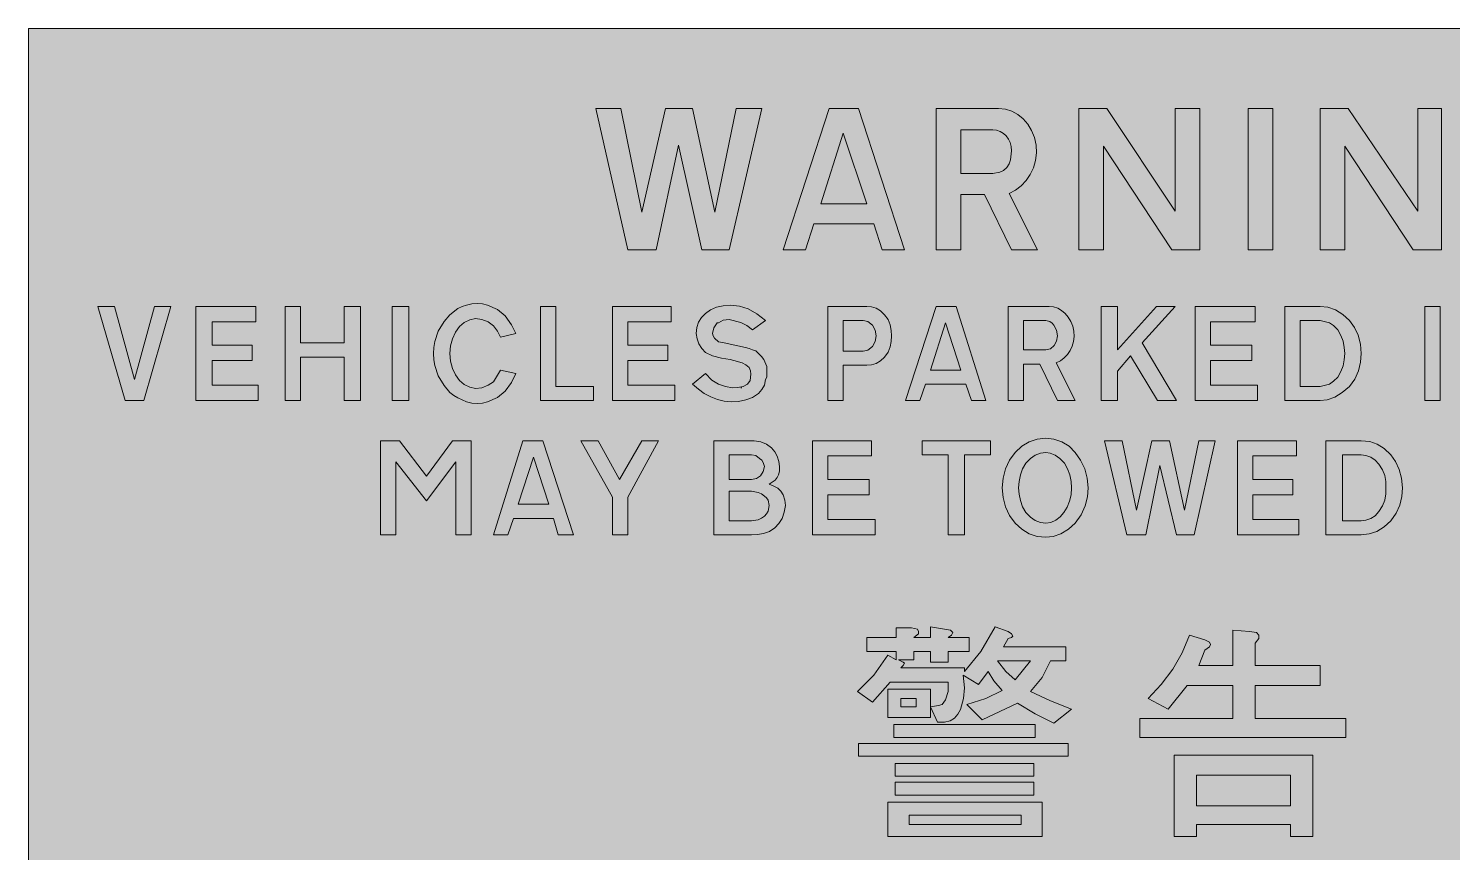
# Model space of a CAD drawing. Header units: metres. Extents: x 121 to 449, y 13 to 259.
# Drawn here: x 120.6 to 338.3, y 133.3 to 259.2 of the extents above; entities that cross this region are included whole.
import ezdxf

# ---------------------------------------------------------------- set-up
doc = ezdxf.new("R2010")
doc.units = ezdxf.units.M
for name, color, linetype, true_color in [('FILL_BLUE_0000FF', 7, 'Continuous', 0x0000ff), ('FILL_WHITE_FFFFFF', 7, 'Continuous', 0xffffff), ('STROKE_WHITE_FFFFFF', 7, 'Continuous', 0xffffff)]:
    doc.layers.add(name, color=color, linetype=linetype, true_color=true_color)

msp = doc.modelspace()

# ---------------------------------------------------------------- hatches: boundary and pattern name
at = {"layer": 'FILL_BLUE_0000FF', "true_color": 0x0000ff}
h = msp.add_hatch(color=7, dxfattribs=at)
h.dxf.hatch_style = 1
h.paths.add_polyline_path([(449.28, 259.2), (449.28, 12.78), (120.6, 12.78), (120.6, 259.2), (449.28, 259.2)])
at = {"layer": 'FILL_WHITE_FFFFFF', "true_color": 0xffffff}
h = msp.add_hatch(color=7, dxfattribs=at)
h.dxf.hatch_style = 1
h.paths.add_polyline_path([(207.36, 246.96), (211.14, 246.96), (214.38, 231.12), (217.98, 246.96), (222.12, 246.96), (225.54, 231.12), (228.78, 246.96), (232.74, 246.96), (227.7, 225.36), (223.56, 225.36), (219.96, 241.38), (216.54, 225.36), (212.22, 225.36), (207.36, 246.96)])
h = msp.add_hatch(color=7, dxfattribs=at)
h.dxf.hatch_style = 1
h.paths.add_polyline_path([(254.52, 225.36), (251.1, 225.36), (249.84, 229.32), (240.66, 229.32), (239.4, 225.36), (235.98, 225.36), (243, 246.96), (247.5, 246.96), (254.52, 225.36)])
h.paths.add_polyline_path([(241.74, 232.38), (248.76, 232.38), (245.16, 243.18), (241.74, 232.38)], flags=16)
h = msp.add_hatch(color=7, dxfattribs=at)
h.dxf.hatch_style = 1
h.paths.add_polyline_path([(268.92, 246.96), (269.97, 246.85), (270.96, 246.54), (271.87, 246.05), (272.68, 245.39), (273.38, 244.57), (273.96, 243.62), (274.4, 242.55), (274.68, 241.38), (274.72, 240.18), (274.56, 239.01), (274.24, 237.91), (273.76, 236.88), (273.13, 235.96), (272.38, 235.15), (271.51, 234.49), (270.54, 234), (274.86, 225.36), (270.9, 225.36), (266.76, 233.82), (263.16, 233.82), (263.16, 225.36), (259.38, 225.36), (259.38, 246.96), (268.92, 246.96)])
h.paths.add_polyline_path([(269.1, 237.24), (269.64, 237.52), (270.18, 237.96), (270.52, 238.53), (270.74, 239.15), (270.9, 240.48), (270.84, 241.14), (270.68, 241.75), (270.42, 242.3), (270.07, 242.78), (269.64, 243.17), (269.15, 243.47), (268.61, 243.65), (268.02, 243.72), (263.16, 243.72), (263.16, 237.06), (268.02, 237.06), (269.1, 237.24)], flags=16)
h = msp.add_hatch(color=7, dxfattribs=at)
h.dxf.hatch_style = 1
h.paths.add_polyline_path([(284.94, 241.2), (284.94, 225.36), (281.16, 225.36), (281.16, 246.96), (285.48, 246.96), (295.92, 231.3), (295.92, 246.96), (299.7, 246.96), (299.7, 225.36), (295.38, 225.36), (284.94, 241.2)])
h = msp.add_hatch(color=7, dxfattribs=at)
h.dxf.hatch_style = 1
h.paths.add_polyline_path([(310.86, 246.96), (310.86, 225.36), (307.08, 225.36), (307.08, 246.96), (310.86, 246.96)])
h = msp.add_hatch(color=7, dxfattribs=at)
h.dxf.hatch_style = 1
h.paths.add_polyline_path([(321.84, 241.2), (321.84, 225.36), (318.06, 225.36), (318.06, 246.96), (322.38, 246.96), (333, 231.3), (333, 246.96), (336.6, 246.96), (336.6, 225.36), (332.28, 225.36), (321.84, 241.2)])
h = msp.add_hatch(color=7, dxfattribs=at)
h.dxf.hatch_style = 1
h.paths.add_polyline_path([(131.22, 216.72), (133.74, 216.72), (136.8, 205.56), (139.86, 216.72), (142.38, 216.72), (138.24, 202.32), (135.36, 202.32), (131.22, 216.72)])
h = msp.add_hatch(color=7, dxfattribs=at)
h.dxf.hatch_style = 1
h.paths.add_polyline_path([(146.16, 216.72), (155.34, 216.72), (155.34, 214.38), (148.68, 214.38), (148.68, 210.78), (154.8, 210.78), (154.8, 208.44), (148.68, 208.44), (148.68, 204.66), (155.7, 204.66), (155.7, 202.32), (146.16, 202.32), (146.16, 216.72)])
h = msp.add_hatch(color=7, dxfattribs=at)
h.dxf.hatch_style = 1
h.paths.add_polyline_path([(168.84, 208.98), (162.18, 208.98), (162.18, 202.32), (159.84, 202.32), (159.84, 216.72), (162.18, 216.72), (162.18, 211.14), (168.84, 211.14), (168.84, 216.72), (171.36, 216.72), (171.36, 202.32), (168.84, 202.32), (168.84, 208.98)])
h = msp.add_hatch(color=7, dxfattribs=at)
h.dxf.hatch_style = 1
h.paths.add_polyline_path([(178.74, 216.72), (178.74, 202.32), (176.22, 202.32), (176.22, 216.72), (178.74, 216.72)])
h = msp.add_hatch(color=7, dxfattribs=at)
h.dxf.hatch_style = 1
h.paths.add_polyline_path([(192.3, 212.94), (191.68, 213.73), (190.88, 214.34), (189.9, 214.74), (188.96, 214.85), (188.05, 214.67), (187.22, 214.26), (186.48, 213.66), (185.88, 212.79), (185.42, 211.79), (185.14, 210.7), (185.04, 209.52), (185.14, 208.34), (185.42, 207.25), (185.88, 206.25), (186.48, 205.38), (187.22, 204.78), (188.05, 204.37), (188.96, 204.19), (189.9, 204.3), (190.87, 204.68), (191.7, 205.2), (192.78, 207), (195.12, 206.46), (194.44, 205.11), (193.5, 203.76), (192.28, 202.82), (190.8, 202.14), (189.99, 201.94), (189.18, 201.87), (188.37, 201.94), (187.56, 202.14), (186.23, 202.73), (185.61, 203.1), (185.04, 203.58), (184.14, 204.64), (183.24, 206.1), (182.74, 207.68), (182.58, 208.58), (182.52, 209.52), (182.58, 210.46), (182.74, 211.37), (183.24, 212.94), (184.14, 214.4), (185.04, 215.46), (186.23, 216.38), (186.89, 216.7), (187.56, 216.9), (188.37, 217.1), (189.18, 217.17), (189.99, 217.1), (190.8, 216.9), (192.28, 216.23), (193.5, 215.28), (194.44, 213.93), (195.12, 212.58), (192.78, 212.04), (192.3, 212.94)])
h = msp.add_hatch(color=7, dxfattribs=at)
h.dxf.hatch_style = 1
h.paths.add_polyline_path([(198.9, 216.72), (201.24, 216.72), (201.24, 204.48), (207, 204.48), (207, 202.32), (198.9, 202.32), (198.9, 216.72)])
h = msp.add_hatch(color=7, dxfattribs=at)
h.dxf.hatch_style = 1
h.paths.add_polyline_path([(209.88, 216.72), (218.88, 216.72), (218.88, 214.38), (212.22, 214.38), (212.22, 210.78), (218.34, 210.78), (218.34, 208.44), (212.22, 208.44), (212.22, 204.66), (219.42, 204.66), (219.42, 202.32), (209.88, 202.32), (209.88, 216.72)])
h = msp.add_hatch(color=7, dxfattribs=at)
h.dxf.hatch_style = 1
h.paths.add_polyline_path([(230.43, 213.8), (229.5, 214.27), (227.7, 214.74), (226.82, 214.6), (226.08, 214.2), (225.9, 214.2), (225.4, 213.46), (225.18, 212.58), (225.27, 212.21), (225.49, 211.88), (226.08, 211.32), (226.98, 211.14), (230.22, 210.42), (230.76, 210.31), (231.3, 210.06), (231.82, 209.92), (232.2, 209.52), (232.68, 209.08), (233.03, 208.6), (233.46, 207.54), (233.46, 206.46), (233.46, 206.28), (233.46, 205.92), (233.28, 205.56), (233.1, 204.66), (232.72, 204.03), (232.2, 203.4), (231.3, 202.82), (230.26, 202.43), (229.16, 202.21), (228.06, 202.14), (226.98, 202.24), (225.92, 202.5), (224.9, 202.9), (223.92, 203.4), (223.02, 204.05), (222.12, 204.84), (224.1, 206.46), (225.08, 205.46), (226.1, 204.84), (227.16, 204.49), (228.24, 204.3), (229.07, 204.34), (229.86, 204.5), (230.52, 204.83), (230.94, 205.38), (231.05, 206.37), (230.97, 206.9), (230.76, 207.36), (230.29, 207.81), (229.72, 208.1), (228.42, 208.44), (227.88, 208.62), (226.53, 208.82), (225.18, 209.16), (224.1, 209.7), (223.52, 210.3), (223.11, 211), (222.83, 211.78), (222.66, 212.58), (222.76, 213.49), (223.04, 214.31), (223.5, 215.04), (224.1, 215.64), (224.87, 216.22), (225.79, 216.61), (226.81, 216.83), (227.88, 216.9), (229.31, 216.76), (230.65, 216.34), (231.96, 215.61), (233.28, 214.56), (231.3, 213.12), (230.43, 213.8)])
h = msp.add_hatch(color=7, dxfattribs=at)
h.dxf.hatch_style = 1
h.paths.add_polyline_path([(250.18, 216.43), (250.86, 216.04), (251.46, 215.46), (252.01, 214.73), (252.34, 213.91), (252.5, 213.06), (252.54, 212.22), (252.5, 211.38), (252.34, 210.53), (252.01, 209.71), (251.46, 208.98), (250.86, 208.4), (250.18, 208.01), (249.46, 207.79), (248.76, 207.72), (245.16, 207.72), (245.16, 202.32), (242.82, 202.32), (242.82, 216.72), (248.76, 216.72), (249.46, 216.65), (250.18, 216.43)])
h.paths.add_polyline_path([(248.22, 209.88), (248.94, 210.04), (249.66, 210.6), (250.06, 211.34), (250.2, 212.22), (250.06, 213.1), (249.66, 213.84), (248.94, 214.4), (248.22, 214.56), (245.16, 214.56), (245.16, 209.88), (248.22, 209.88)], flags=16)
h = msp.add_hatch(color=7, dxfattribs=at)
h.dxf.hatch_style = 1
h.paths.add_polyline_path([(266.94, 202.32), (264.78, 202.32), (263.88, 204.84), (257.76, 204.84), (256.86, 202.32), (254.7, 202.32), (259.38, 216.72), (262.44, 216.72), (266.94, 202.32)])
h.paths.add_polyline_path([(258.48, 207), (263.16, 207), (260.82, 214.2), (258.48, 207)], flags=16)
h = msp.add_hatch(color=7, dxfattribs=at)
h.dxf.hatch_style = 1
h.paths.add_polyline_path([(275.22, 207.9), (272.7, 207.9), (272.7, 202.32), (270.36, 202.32), (270.36, 216.72), (276.66, 216.72), (277.32, 216.65), (277.96, 216.43), (278.55, 216.09), (279.09, 215.64), (279.56, 215.09), (279.95, 214.44), (280.25, 213.72), (280.44, 212.94), (280.45, 212.14), (280.35, 211.37), (280.14, 210.64), (279.83, 209.97), (279.43, 209.36), (278.95, 208.84), (278.38, 208.41), (277.74, 208.08), (280.62, 202.32), (277.92, 202.32), (275.22, 207.9)])
h.paths.add_polyline_path([(276.86, 210.25), (277.42, 210.74), (277.79, 211.43), (277.92, 212.22), (277.78, 213.1), (277.38, 213.84), (277.08, 214.18), (276.75, 214.4), (276.12, 214.56), (272.7, 214.56), (272.7, 210.06), (276.12, 210.06), (276.86, 210.25)], flags=16)
h = msp.add_hatch(color=7, dxfattribs=at)
h.dxf.hatch_style = 1
h.paths.add_polyline_path([(289.08, 209.16), (287.1, 206.82), (287.1, 202.32), (284.58, 202.32), (284.58, 216.72), (287.1, 216.72), (287.1, 210.06), (293.04, 216.72), (295.92, 216.72), (290.88, 211.14), (296.1, 202.32), (293.22, 202.32), (289.08, 209.16)])
h = msp.add_hatch(color=7, dxfattribs=at)
h.dxf.hatch_style = 1
h.paths.add_polyline_path([(298.98, 216.72), (308.16, 216.72), (308.16, 214.38), (301.32, 214.38), (301.32, 210.78), (307.62, 210.78), (307.62, 208.44), (301.32, 208.44), (301.32, 204.66), (308.52, 204.66), (308.52, 202.32), (298.98, 202.32), (298.98, 216.72)])
h = msp.add_hatch(color=7, dxfattribs=at)
h.dxf.hatch_style = 1
h.paths.add_polyline_path([(320.44, 216.18), (321.55, 215.51), (322.56, 214.56), (323.3, 213.52), (323.86, 212.31), (324.23, 210.97), (324.36, 209.52), (324.26, 208.18), (323.93, 206.87), (323.37, 205.62), (322.56, 204.48), (321.45, 203.54), (320.31, 202.86), (319.17, 202.46), (318.06, 202.32), (312.66, 202.32), (312.66, 216.72), (318.06, 216.72), (319.27, 216.59), (320.44, 216.18)])
h.paths.add_polyline_path([(315, 204.48), (318.06, 204.48), (319.5, 204.84), (320.13, 205.31), (320.76, 205.92), (321.23, 206.76), (321.57, 207.65), (321.77, 208.58), (321.84, 209.52), (321.77, 210.46), (321.57, 211.39), (321.23, 212.28), (320.76, 213.12), (320.13, 213.8), (319.5, 214.2), (318.06, 214.56), (315, 214.56), (315, 204.48)], flags=16)
h = msp.add_hatch(color=7, dxfattribs=at)
h.dxf.hatch_style = 1
h.paths.add_polyline_path([(336.42, 216.72), (336.42, 202.32), (334.08, 202.32), (334.08, 216.72), (336.42, 216.72)])
h = msp.add_hatch(color=7, dxfattribs=at)
h.dxf.hatch_style = 1
h.paths.add_polyline_path([(174.42, 196.2), (177.3, 196.2), (181.44, 190.8), (185.4, 196.2), (188.28, 196.2), (188.28, 181.8), (185.94, 181.8), (185.94, 192.96), (181.44, 187.02), (176.76, 192.96), (176.76, 181.8), (174.42, 181.8), (174.42, 196.2)])
h = msp.add_hatch(color=7, dxfattribs=at)
h.dxf.hatch_style = 1
h.paths.add_polyline_path([(203.94, 181.8), (201.6, 181.8), (200.88, 184.32), (194.76, 184.32), (193.86, 181.8), (191.7, 181.8), (196.2, 196.2), (199.26, 196.2), (203.94, 181.8)])
h.paths.add_polyline_path([(195.48, 186.48), (200.16, 186.48), (197.82, 193.68), (195.48, 186.48)], flags=16)
h = msp.add_hatch(color=7, dxfattribs=at)
h.dxf.hatch_style = 1
h.paths.add_polyline_path([(207.72, 196.2), (210.96, 190.26), (214.38, 196.2), (216.9, 196.2), (212.22, 187.56), (212.22, 181.8), (209.88, 181.8), (209.88, 187.56), (205.02, 196.2), (207.72, 196.2)])
h = msp.add_hatch(color=7, dxfattribs=at)
h.dxf.hatch_style = 1
h.paths.add_polyline_path([(235.64, 188.5), (235.98, 187.92), (236.23, 187.11), (236.34, 186.3), (236.14, 185.26), (235.8, 184.32), (235.33, 183.52), (234.72, 182.88), (233.88, 182.33), (232.99, 182), (232.06, 181.84), (231.12, 181.8), (225.36, 181.8), (225.36, 196.2), (230.4, 196.2), (231.55, 196.16), (232.56, 196), (233.44, 195.67), (234.18, 195.12), (234.68, 194.52), (235.08, 193.82), (235.34, 193.04), (235.44, 192.24), (235.42, 191.54), (235.26, 190.98), (235.06, 190.58), (234.74, 190.19), (233.82, 189.54), (234.56, 189.26), (235.17, 188.93), (235.64, 188.5)])
h.paths.add_polyline_path([(232.51, 190.85), (232.94, 191.48), (233.1, 192.24), (232.94, 192.87), (232.72, 193.2), (232.38, 193.5), (231.82, 193.91), (231.12, 194.04), (227.7, 194.04), (227.7, 190.26), (231.12, 190.26), (231.88, 190.42), (232.51, 190.85)], flags=16)
h.paths.add_polyline_path([(232.66, 184.34), (233.1, 184.68), (233.44, 185.01), (233.66, 185.42), (233.82, 186.3), (233.66, 187.09), (233.44, 187.44), (233.1, 187.74), (232.66, 188.08), (232.18, 188.3), (231.12, 188.46), (227.7, 188.46), (227.7, 183.96), (231.12, 183.96), (232.18, 184.12), (232.66, 184.34)], flags=16)
h = msp.add_hatch(color=7, dxfattribs=at)
h.dxf.hatch_style = 1
h.paths.add_polyline_path([(240.48, 196.2), (249.48, 196.2), (249.48, 193.86), (242.82, 193.86), (242.82, 190.26), (249.12, 190.26), (249.12, 187.92), (242.82, 187.92), (242.82, 184.14), (250.02, 184.14), (250.02, 181.8), (240.48, 181.8), (240.48, 196.2)])
h = msp.add_hatch(color=7, dxfattribs=at)
h.dxf.hatch_style = 1
h.paths.add_polyline_path([(267.66, 194.04), (263.7, 194.04), (263.7, 181.8), (261.18, 181.8), (261.18, 194.04), (257.22, 194.04), (257.22, 196.2), (267.66, 196.2), (267.66, 194.04)])
h = msp.add_hatch(color=7, dxfattribs=at)
h.dxf.hatch_style = 1
h.paths.add_polyline_path([(278.57, 196.02), (279.69, 195.35), (280.62, 194.4), (281.46, 193.23), (282.08, 191.9), (282.47, 190.48), (282.6, 189), (282.49, 187.62), (282.15, 186.23), (281.54, 184.87), (280.62, 183.6), (279.59, 182.66), (278.44, 181.98), (277.25, 181.58), (276.12, 181.44), (274.81, 181.58), (273.58, 181.98), (272.45, 182.66), (271.44, 183.6), (270.6, 184.77), (269.98, 186.1), (269.59, 187.52), (269.46, 189), (269.59, 190.48), (269.98, 191.9), (270.6, 193.23), (271.44, 194.4), (272.45, 195.35), (273.58, 196.02), (274.81, 196.43), (276.12, 196.56), (277.35, 196.43), (278.57, 196.02)])
h.paths.add_polyline_path([(274.52, 194), (273.77, 193.49), (273.06, 192.78), (272.59, 191.91), (272.25, 190.96), (272.05, 189.97), (271.98, 189), (272.05, 188.03), (272.25, 187.04), (272.59, 186.09), (273.06, 185.22), (273.77, 184.51), (274.52, 184.01), (275.31, 183.7), (276.12, 183.6), (276.91, 183.71), (277.65, 184.04), (278.32, 184.55), (278.91, 185.22), (279.4, 186.03), (279.76, 186.94), (280, 187.94), (280.08, 189), (280.01, 189.97), (279.81, 190.96), (279.47, 191.91), (279, 192.78), (278.3, 193.49), (277.56, 194), (276.82, 194.3), (276.12, 194.4), (275.31, 194.3), (274.52, 194)], flags=16)
h = msp.add_hatch(color=7, dxfattribs=at)
h.dxf.hatch_style = 1
h.paths.add_polyline_path([(285.12, 196.2), (287.82, 196.2), (289.98, 185.58), (292.32, 196.2), (295.02, 196.2), (297.36, 185.58), (299.52, 196.2), (302.04, 196.2), (298.8, 181.8), (296.1, 181.8), (293.58, 192.42), (291.42, 181.8), (288.54, 181.8), (285.12, 196.2)])
h = msp.add_hatch(color=7, dxfattribs=at)
h.dxf.hatch_style = 1
h.paths.add_polyline_path([(305.46, 196.2), (314.46, 196.2), (314.46, 193.86), (307.8, 193.86), (307.8, 190.26), (313.92, 190.26), (313.92, 187.92), (307.8, 187.92), (307.8, 184.14), (314.82, 184.14), (314.82, 181.8), (305.46, 181.8), (305.46, 196.2)])
h = msp.add_hatch(color=7, dxfattribs=at)
h.dxf.hatch_style = 1
h.paths.add_polyline_path([(326.81, 195.66), (327.88, 194.99), (328.86, 194.04), (329.6, 193), (330.17, 191.79), (330.53, 190.45), (330.66, 189), (330.56, 187.66), (330.23, 186.35), (329.67, 185.1), (328.86, 183.96), (327.85, 183.02), (326.75, 182.34), (325.57, 181.94), (324.36, 181.8), (318.96, 181.8), (318.96, 196.2), (324.36, 196.2), (325.65, 196.07), (326.81, 195.66)])
h.paths.add_polyline_path([(321.48, 183.96), (324.36, 183.96), (325.08, 184.07), (325.8, 184.32), (326.5, 184.73), (327.06, 185.4), (327.61, 186.24), (327.94, 187.13), (328.1, 188.06), (328.14, 189), (328.1, 189.94), (327.94, 190.87), (327.61, 191.76), (327.06, 192.6), (326.5, 193.21), (325.8, 193.68), (325.08, 193.93), (324.36, 194.04), (321.48, 194.04), (321.48, 183.96)], flags=16)
h = msp.add_hatch(color=7, dxfattribs=at)
h.dxf.hatch_style = 1
h.paths.add_polyline_path([(253.26, 167.58), (255.6, 167.58), (256.5, 167.4), (256.68, 167.04), (256.68, 166.68), (255.96, 166.14), (258.48, 166.14), (258.48, 167.76), (260.64, 167.4), (261.54, 167.22), (261.9, 166.86), (261.72, 166.5), (261.18, 166.14), (264.42, 166.14), (264.42, 163.98), (261.18, 163.98), (261.18, 162.36), (258.48, 162.36), (258.48, 163.98), (255.96, 163.98), (255.96, 162.72), (253.62, 162.72), (254.34, 162.36), (254.52, 162.18), (254.34, 161.82), (253.98, 161.46), (263.7, 161.46), (263.7, 160.92), (266.22, 163.98), (268.38, 167.76), (270.36, 167.04), (270.9, 166.68), (271.08, 166.32), (270.9, 166.14), (270.36, 165.96), (269.64, 164.7), (279.18, 164.7), (279.18, 162.54), (276.84, 162.54), (275.58, 160.02), (273.78, 157.86), (276.84, 156.42), (280.08, 155.16), (277.38, 153), (274.5, 154.44), (271.8, 156.06), (266.4, 153.54), (264.06, 155.88), (266.94, 156.78), (269.46, 158.04), (268.2, 159.48), (267.3, 160.92), (265.86, 158.94), (263.52, 160.38), (263.7, 158.4), (263.53, 156.78), (263.07, 155.12), (262.68, 154.39), (262.16, 153.79), (261.49, 153.37), (260.64, 153.18), (259.56, 153.18), (258.48, 155.52), (259.74, 155.7), (260.28, 155.88), (260.82, 156.6), (261.18, 157.86), (261.18, 159.3), (252.36, 159.3), (249.66, 156.24), (247.32, 157.86), (249.84, 160.38), (252, 163.44), (253.26, 162.72), (253.26, 163.98), (248.76, 163.98), (248.76, 166.14), (253.26, 166.14), (253.26, 167.58)])
h.paths.add_polyline_path([(271.44, 159.66), (273.78, 162.54), (268.74, 162.54), (270, 160.92), (271.44, 159.66)], flags=16)
h = msp.add_hatch(color=7, dxfattribs=at)
h.dxf.hatch_style = 1
h.paths.add_polyline_path([(293.76, 158.94), (295.56, 161.28), (297, 163.8), (298.08, 166.5), (300.42, 165.78), (301.14, 165.42), (301.32, 165.06), (301.14, 164.7), (300.42, 164.16), (299.52, 161.82), (304.74, 161.82), (304.74, 167.22), (307.26, 167.04), (308.34, 166.86), (308.7, 166.5), (308.7, 165.96), (308.16, 165.24), (308.16, 161.82), (318.06, 161.82), (318.06, 158.76), (308.16, 158.76), (308.16, 153.72), (322.02, 153.72), (322.02, 150.84), (290.52, 150.84), (290.52, 153.72), (304.74, 153.72), (304.74, 158.76), (297.72, 158.76), (294.84, 155.16), (291.78, 156.78), (293.76, 158.94)])
h = msp.add_hatch(color=7, dxfattribs=at)
h.dxf.hatch_style = 1
h.paths.add_polyline_path([(258.48, 153.9), (252, 153.9), (252, 158.22), (258.48, 158.22), (258.48, 153.9)])
h.paths.add_polyline_path([(256.32, 156.78), (253.98, 156.78), (253.98, 155.52), (256.32, 155.52), (256.32, 156.78)], flags=16)
h = msp.add_hatch(color=7, dxfattribs=at)
h.dxf.hatch_style = 1
h.paths.add_polyline_path([(274.5, 152.82), (274.5, 150.84), (252.9, 150.84), (252.9, 152.82), (274.5, 152.82)])
h = msp.add_hatch(color=7, dxfattribs=at)
h.dxf.hatch_style = 1
h.paths.add_polyline_path([(279.54, 149.94), (279.54, 147.96), (247.5, 147.96), (247.5, 149.94), (279.54, 149.94)])
h = msp.add_hatch(color=7, dxfattribs=at)
h.dxf.hatch_style = 1
h.paths.add_polyline_path([(316.98, 148.14), (316.98, 135.72), (313.56, 135.72), (313.56, 137.52), (299.16, 137.52), (299.16, 135.72), (295.74, 135.72), (295.74, 148.14), (316.98, 148.14)])
h.paths.add_polyline_path([(313.56, 145.08), (299.16, 145.08), (299.16, 140.4), (313.56, 140.4), (313.56, 145.08)], flags=16)
h = msp.add_hatch(color=7, dxfattribs=at)
h.dxf.hatch_style = 1
h.paths.add_polyline_path([(274.32, 146.88), (274.32, 144.9), (253.08, 144.9), (253.08, 146.88), (274.32, 146.88)])
h = msp.add_hatch(color=7, dxfattribs=at)
h.dxf.hatch_style = 1
h.paths.add_polyline_path([(274.32, 144), (274.32, 142.02), (253.08, 142.02), (253.08, 144), (274.32, 144)])
h = msp.add_hatch(color=7, dxfattribs=at)
h.dxf.hatch_style = 1
h.paths.add_polyline_path([(275.58, 135.72), (252, 135.72), (252, 140.94), (275.58, 140.94), (275.58, 135.72)])
h.paths.add_polyline_path([(272.34, 138.96), (255.24, 138.96), (255.24, 137.52), (272.34, 137.52), (272.34, 138.96)], flags=16)

# ---------------------------------------------------------------- linework, layer by layer
at = {"layer": 'FILL_BLUE_0000FF', "lineweight": 0, "true_color": 0x0000ff}
msp.add_lwpolyline([(449.28, 259.2), (449.28, 12.78), (120.6, 12.78), (120.6, 259.2)], close=True, dxfattribs=at)
at = {"layer": 'FILL_WHITE_FFFFFF', "lineweight": 0, "true_color": 0xffffff}
for points in [[(207.36, 246.96), (211.14, 246.96), (214.38, 231.12), (217.98, 246.96), (222.12, 246.96), (225.54, 231.12), (228.78, 246.96), (232.74, 246.96), (227.7, 225.36), (223.56, 225.36), (219.96, 241.38), (216.54, 225.36), (212.22, 225.36)], [(254.52, 225.36), (251.1, 225.36), (249.84, 229.32), (240.66, 229.32), (239.4, 225.36), (235.98, 225.36), (243, 246.96), (247.5, 246.96)], [(268.92, 246.96), (269.97, 246.85), (270.96, 246.54), (271.87, 246.05), (272.68, 245.39), (273.38, 244.57), (273.96, 243.62), (274.4, 242.55), (274.68, 241.38), (274.72, 240.18), (274.56, 239.01), (274.24, 237.91), (273.76, 236.88), (273.13, 235.96), (272.38, 235.15), (271.51, 234.49), (270.54, 234), (274.86, 225.36), (270.9, 225.36), (266.76, 233.82), (263.16, 233.82), (263.16, 225.36), (259.38, 225.36), (259.38, 246.96)], [(284.94, 241.2), (284.94, 225.36), (281.16, 225.36), (281.16, 246.96), (285.48, 246.96), (295.92, 231.3), (295.92, 246.96), (299.7, 246.96), (299.7, 225.36), (295.38, 225.36)], [(310.86, 246.96), (310.86, 225.36), (307.08, 225.36), (307.08, 246.96)], [(321.84, 241.2), (321.84, 225.36), (318.06, 225.36), (318.06, 246.96), (322.38, 246.96), (333, 231.3), (333, 246.96), (336.6, 246.96), (336.6, 225.36), (332.28, 225.36)], [(241.74, 232.38), (248.76, 232.38), (245.16, 243.18)], [(269.1, 237.24), (269.64, 237.52), (270.18, 237.96), (270.52, 238.53), (270.74, 239.15), (270.9, 240.48), (270.84, 241.14), (270.68, 241.75), (270.42, 242.3), (270.07, 242.78), (269.64, 243.17), (269.15, 243.47), (268.61, 243.65), (268.02, 243.72), (263.16, 243.72), (263.16, 237.06), (268.02, 237.06)], [(131.22, 216.72), (133.74, 216.72), (136.8, 205.56), (139.86, 216.72), (142.38, 216.72), (138.24, 202.32), (135.36, 202.32)], [(146.16, 216.72), (155.34, 216.72), (155.34, 214.38), (148.68, 214.38), (148.68, 210.78), (154.8, 210.78), (154.8, 208.44), (148.68, 208.44), (148.68, 204.66), (155.7, 204.66), (155.7, 202.32), (146.16, 202.32)], [(168.84, 208.98), (162.18, 208.98), (162.18, 202.32), (159.84, 202.32), (159.84, 216.72), (162.18, 216.72), (162.18, 211.14), (168.84, 211.14), (168.84, 216.72), (171.36, 216.72), (171.36, 202.32), (168.84, 202.32)], [(178.74, 216.72), (178.74, 202.32), (176.22, 202.32), (176.22, 216.72)], [(192.3, 212.94), (191.68, 213.73), (190.88, 214.34), (189.9, 214.74), (188.96, 214.85), (188.05, 214.67), (187.22, 214.26), (186.48, 213.66), (185.88, 212.79), (185.42, 211.79), (185.14, 210.7), (185.04, 209.52), (185.14, 208.34), (185.42, 207.25), (185.88, 206.25), (186.48, 205.38), (187.22, 204.78), (188.05, 204.37), (188.96, 204.19), (189.9, 204.3), (190.87, 204.68), (191.7, 205.2), (192.78, 207), (195.12, 206.46), (194.44, 205.11), (193.5, 203.76), (192.28, 202.82), (190.8, 202.14), (189.99, 201.94), (189.18, 201.87), (188.37, 201.94), (187.56, 202.14), (186.23, 202.73), (185.61, 203.1), (185.04, 203.58), (184.14, 204.64), (183.24, 206.1), (182.74, 207.68), (182.58, 208.58), (182.52, 209.52), (182.58, 210.46), (182.74, 211.37), (183.24, 212.94), (184.14, 214.4), (185.04, 215.46), (186.23, 216.38), (186.89, 216.7), (187.56, 216.9), (188.37, 217.1), (189.18, 217.17), (189.99, 217.1), (190.8, 216.9), (192.28, 216.23), (193.5, 215.28), (194.44, 213.93), (195.12, 212.58), (192.78, 212.04)], [(198.9, 216.72), (201.24, 216.72), (201.24, 204.48), (207, 204.48), (207, 202.32), (198.9, 202.32)], [(209.88, 216.72), (218.88, 216.72), (218.88, 214.38), (212.22, 214.38), (212.22, 210.78), (218.34, 210.78), (218.34, 208.44), (212.22, 208.44), (212.22, 204.66), (219.42, 204.66), (219.42, 202.32), (209.88, 202.32)], [(230.43, 213.8), (229.5, 214.27), (227.7, 214.74), (226.82, 214.6), (226.08, 214.2), (225.9, 214.2), (225.4, 213.46), (225.18, 212.58), (225.27, 212.21), (225.49, 211.88), (226.08, 211.32), (226.98, 211.14), (230.22, 210.42), (230.76, 210.31), (231.3, 210.06), (231.82, 209.92), (232.2, 209.52), (232.68, 209.08), (233.03, 208.6), (233.46, 207.54), (233.46, 206.46), (233.46, 206.28), (233.46, 205.92), (233.28, 205.56), (233.1, 204.66), (232.72, 204.03), (232.2, 203.4), (231.3, 202.82), (230.26, 202.43), (229.16, 202.21), (228.06, 202.14), (226.98, 202.24), (225.92, 202.5), (224.9, 202.9), (223.92, 203.4), (223.02, 204.05), (222.12, 204.84), (224.1, 206.46), (225.08, 205.46), (226.1, 204.84), (227.16, 204.49), (228.24, 204.3), (229.07, 204.34), (229.86, 204.5), (230.52, 204.83), (230.94, 205.38), (231.05, 206.37), (230.97, 206.9), (230.76, 207.36), (230.29, 207.81), (229.72, 208.1), (228.42, 208.44), (227.88, 208.62), (226.53, 208.82), (225.18, 209.16), (224.1, 209.7), (223.52, 210.3), (223.11, 211), (222.83, 211.78), (222.66, 212.58), (222.76, 213.49), (223.04, 214.31), (223.5, 215.04), (224.1, 215.64), (224.87, 216.22), (225.79, 216.61), (226.81, 216.83), (227.88, 216.9), (229.31, 216.76), (230.65, 216.34), (231.96, 215.61), (233.28, 214.56), (231.3, 213.12)], [(250.18, 216.43), (250.86, 216.04), (251.46, 215.46), (252.01, 214.73), (252.34, 213.91), (252.5, 213.06), (252.54, 212.22), (252.5, 211.38), (252.34, 210.53), (252.01, 209.71), (251.46, 208.98), (250.86, 208.4), (250.18, 208.01), (249.46, 207.79), (248.76, 207.72), (245.16, 207.72), (245.16, 202.32), (242.82, 202.32), (242.82, 216.72), (248.76, 216.72), (249.46, 216.65)], [(266.94, 202.32), (264.78, 202.32), (263.88, 204.84), (257.76, 204.84), (256.86, 202.32), (254.7, 202.32), (259.38, 216.72), (262.44, 216.72)], [(275.22, 207.9), (272.7, 207.9), (272.7, 202.32), (270.36, 202.32), (270.36, 216.72), (276.66, 216.72), (277.32, 216.65), (277.96, 216.43), (278.55, 216.09), (279.09, 215.64), (279.56, 215.09), (279.95, 214.44), (280.25, 213.72), (280.44, 212.94), (280.45, 212.14), (280.35, 211.37), (280.14, 210.64), (279.83, 209.97), (279.43, 209.36), (278.95, 208.84), (278.38, 208.41), (277.74, 208.08), (280.62, 202.32), (277.92, 202.32)], [(289.08, 209.16), (287.1, 206.82), (287.1, 202.32), (284.58, 202.32), (284.58, 216.72), (287.1, 216.72), (287.1, 210.06), (293.04, 216.72), (295.92, 216.72), (290.88, 211.14), (296.1, 202.32), (293.22, 202.32)], [(298.98, 216.72), (308.16, 216.72), (308.16, 214.38), (301.32, 214.38), (301.32, 210.78), (307.62, 210.78), (307.62, 208.44), (301.32, 208.44), (301.32, 204.66), (308.52, 204.66), (308.52, 202.32), (298.98, 202.32)], [(320.44, 216.18), (321.55, 215.51), (322.56, 214.56), (323.3, 213.52), (323.86, 212.31), (324.23, 210.97), (324.36, 209.52), (324.26, 208.18), (323.93, 206.87), (323.37, 205.62), (322.56, 204.48), (321.45, 203.54), (320.31, 202.86), (319.17, 202.46), (318.06, 202.32), (312.66, 202.32), (312.66, 216.72), (318.06, 216.72), (319.27, 216.59)], [(336.42, 216.72), (336.42, 202.32), (334.08, 202.32), (334.08, 216.72)], [(248.22, 209.88), (248.94, 210.04), (249.66, 210.6), (250.06, 211.34), (250.2, 212.22), (250.06, 213.1), (249.66, 213.84), (248.94, 214.4), (248.22, 214.56), (245.16, 214.56), (245.16, 209.88)], [(258.48, 207), (263.16, 207), (260.82, 214.2)], [(276.86, 210.25), (277.42, 210.74), (277.79, 211.43), (277.92, 212.22), (277.78, 213.1), (277.38, 213.84), (277.08, 214.18), (276.75, 214.4), (276.12, 214.56), (272.7, 214.56), (272.7, 210.06), (276.12, 210.06)], [(315, 204.48), (318.06, 204.48), (319.5, 204.84), (320.13, 205.31), (320.76, 205.92), (321.23, 206.76), (321.57, 207.65), (321.77, 208.58), (321.84, 209.52), (321.77, 210.46), (321.57, 211.39), (321.23, 212.28), (320.76, 213.12), (320.13, 213.8), (319.5, 214.2), (318.06, 214.56), (315, 214.56)], [(174.42, 196.2), (177.3, 196.2), (181.44, 190.8), (185.4, 196.2), (188.28, 196.2), (188.28, 181.8), (185.94, 181.8), (185.94, 192.96), (181.44, 187.02), (176.76, 192.96), (176.76, 181.8), (174.42, 181.8)], [(203.94, 181.8), (201.6, 181.8), (200.88, 184.32), (194.76, 184.32), (193.86, 181.8), (191.7, 181.8), (196.2, 196.2), (199.26, 196.2)], [(207.72, 196.2), (210.96, 190.26), (214.38, 196.2), (216.9, 196.2), (212.22, 187.56), (212.22, 181.8), (209.88, 181.8), (209.88, 187.56), (205.02, 196.2)], [(235.64, 188.5), (235.98, 187.92), (236.23, 187.11), (236.34, 186.3), (236.14, 185.26), (235.8, 184.32), (235.33, 183.52), (234.72, 182.88), (233.88, 182.33), (232.99, 182), (232.06, 181.84), (231.12, 181.8), (225.36, 181.8), (225.36, 196.2), (230.4, 196.2), (231.55, 196.16), (232.56, 196), (233.44, 195.67), (234.18, 195.12), (234.68, 194.52), (235.08, 193.82), (235.34, 193.04), (235.44, 192.24), (235.42, 191.54), (235.26, 190.98), (235.06, 190.58), (234.74, 190.19), (233.82, 189.54), (234.56, 189.26), (235.17, 188.93)], [(240.48, 196.2), (249.48, 196.2), (249.48, 193.86), (242.82, 193.86), (242.82, 190.26), (249.12, 190.26), (249.12, 187.92), (242.82, 187.92), (242.82, 184.14), (250.02, 184.14), (250.02, 181.8), (240.48, 181.8)], [(267.66, 194.04), (263.7, 194.04), (263.7, 181.8), (261.18, 181.8), (261.18, 194.04), (257.22, 194.04), (257.22, 196.2), (267.66, 196.2)], [(278.57, 196.02), (279.69, 195.35), (280.62, 194.4), (281.46, 193.23), (282.08, 191.9), (282.47, 190.48), (282.6, 189), (282.49, 187.62), (282.15, 186.23), (281.54, 184.87), (280.62, 183.6), (279.59, 182.66), (278.44, 181.98), (277.25, 181.58), (276.12, 181.44), (274.81, 181.58), (273.58, 181.98), (272.45, 182.66), (271.44, 183.6), (270.6, 184.77), (269.98, 186.1), (269.59, 187.52), (269.46, 189), (269.59, 190.48), (269.98, 191.9), (270.6, 193.23), (271.44, 194.4), (272.45, 195.35), (273.58, 196.02), (274.81, 196.43), (276.12, 196.56), (277.35, 196.43)], [(285.12, 196.2), (287.82, 196.2), (289.98, 185.58), (292.32, 196.2), (295.02, 196.2), (297.36, 185.58), (299.52, 196.2), (302.04, 196.2), (298.8, 181.8), (296.1, 181.8), (293.58, 192.42), (291.42, 181.8), (288.54, 181.8)], [(305.46, 196.2), (314.46, 196.2), (314.46, 193.86), (307.8, 193.86), (307.8, 190.26), (313.92, 190.26), (313.92, 187.92), (307.8, 187.92), (307.8, 184.14), (314.82, 184.14), (314.82, 181.8), (305.46, 181.8)], [(326.81, 195.66), (327.88, 194.99), (328.86, 194.04), (329.6, 193), (330.17, 191.79), (330.53, 190.45), (330.66, 189), (330.56, 187.66), (330.23, 186.35), (329.67, 185.1), (328.86, 183.96), (327.85, 183.02), (326.75, 182.34), (325.57, 181.94), (324.36, 181.8), (318.96, 181.8), (318.96, 196.2), (324.36, 196.2), (325.65, 196.07)], [(232.51, 190.85), (232.94, 191.48), (233.1, 192.24), (232.94, 192.87), (232.72, 193.2), (232.38, 193.5), (231.82, 193.91), (231.12, 194.04), (227.7, 194.04), (227.7, 190.26), (231.12, 190.26), (231.88, 190.42)], [(274.52, 194), (273.77, 193.49), (273.06, 192.78), (272.59, 191.91), (272.25, 190.96), (272.05, 189.97), (271.98, 189), (272.05, 188.03), (272.25, 187.04), (272.59, 186.09), (273.06, 185.22), (273.77, 184.51), (274.52, 184.01), (275.31, 183.7), (276.12, 183.6), (276.91, 183.71), (277.65, 184.04), (278.32, 184.55), (278.91, 185.22), (279.4, 186.03), (279.76, 186.94), (280, 187.94), (280.08, 189), (280.01, 189.97), (279.81, 190.96), (279.47, 191.91), (279, 192.78), (278.3, 193.49), (277.56, 194), (276.82, 194.3), (276.12, 194.4), (275.31, 194.3)], [(321.48, 183.96), (324.36, 183.96), (325.08, 184.07), (325.8, 184.32), (326.5, 184.73), (327.06, 185.4), (327.61, 186.24), (327.94, 187.13), (328.1, 188.06), (328.14, 189), (328.1, 189.94), (327.94, 190.87), (327.61, 191.76), (327.06, 192.6), (326.5, 193.21), (325.8, 193.68), (325.08, 193.93), (324.36, 194.04), (321.48, 194.04)], [(195.48, 186.48), (200.16, 186.48), (197.82, 193.68)], [(232.66, 184.34), (233.1, 184.68), (233.44, 185.01), (233.66, 185.42), (233.82, 186.3), (233.66, 187.09), (233.44, 187.44), (233.1, 187.74), (232.66, 188.08), (232.18, 188.3), (231.12, 188.46), (227.7, 188.46), (227.7, 183.96), (231.12, 183.96), (232.18, 184.12)], [(253.26, 167.58), (255.6, 167.58), (256.5, 167.4), (256.68, 167.04), (256.68, 166.68), (255.96, 166.14), (258.48, 166.14), (258.48, 167.76), (260.64, 167.4), (261.54, 167.22), (261.9, 166.86), (261.72, 166.5), (261.18, 166.14), (264.42, 166.14), (264.42, 163.98), (261.18, 163.98), (261.18, 162.36), (258.48, 162.36), (258.48, 163.98), (255.96, 163.98), (255.96, 162.72), (253.62, 162.72), (254.34, 162.36), (254.52, 162.18), (254.34, 161.82), (253.98, 161.46), (263.7, 161.46), (263.7, 160.92), (266.22, 163.98), (268.38, 167.76), (270.36, 167.04), (270.9, 166.68), (271.08, 166.32), (270.9, 166.14), (270.36, 165.96), (269.64, 164.7), (279.18, 164.7), (279.18, 162.54), (276.84, 162.54), (275.58, 160.02), (273.78, 157.86), (276.84, 156.42), (280.08, 155.16), (277.38, 153), (274.5, 154.44), (271.8, 156.06), (266.4, 153.54), (264.06, 155.88), (266.94, 156.78), (269.46, 158.04), (268.2, 159.48), (267.3, 160.92), (265.86, 158.94), (263.52, 160.38), (263.7, 158.4), (263.53, 156.78), (263.07, 155.12), (262.68, 154.39), (262.16, 153.79), (261.49, 153.37), (260.64, 153.18), (259.56, 153.18), (258.48, 155.52), (259.74, 155.7), (260.28, 155.88), (260.82, 156.6), (261.18, 157.86), (261.18, 159.3), (252.36, 159.3), (249.66, 156.24), (247.32, 157.86), (249.84, 160.38), (252, 163.44), (253.26, 162.72), (253.26, 163.98), (248.76, 163.98), (248.76, 166.14), (253.26, 166.14)], [(293.76, 158.94), (295.56, 161.28), (297, 163.8), (298.08, 166.5), (300.42, 165.78), (301.14, 165.42), (301.32, 165.06), (301.14, 164.7), (300.42, 164.16), (299.52, 161.82), (304.74, 161.82), (304.74, 167.22), (307.26, 167.04), (308.34, 166.86), (308.7, 166.5), (308.7, 165.96), (308.16, 165.24), (308.16, 161.82), (318.06, 161.82), (318.06, 158.76), (308.16, 158.76), (308.16, 153.72), (322.02, 153.72), (322.02, 150.84), (290.52, 150.84), (290.52, 153.72), (304.74, 153.72), (304.74, 158.76), (297.72, 158.76), (294.84, 155.16), (291.78, 156.78)], [(271.44, 159.66), (273.78, 162.54), (268.74, 162.54), (270, 160.92)], [(258.48, 153.9), (252, 153.9), (252, 158.22), (258.48, 158.22)], [(256.32, 156.78), (253.98, 156.78), (253.98, 155.52), (256.32, 155.52)], [(274.5, 152.82), (274.5, 150.84), (252.9, 150.84), (252.9, 152.82)], [(279.54, 149.94), (279.54, 147.96), (247.5, 147.96), (247.5, 149.94)], [(316.98, 148.14), (316.98, 135.72), (313.56, 135.72), (313.56, 137.52), (299.16, 137.52), (299.16, 135.72), (295.74, 135.72), (295.74, 148.14)], [(274.32, 146.88), (274.32, 144.9), (253.08, 144.9), (253.08, 146.88)], [(274.32, 144), (274.32, 142.02), (253.08, 142.02), (253.08, 144)], [(313.56, 145.08), (299.16, 145.08), (299.16, 140.4), (313.56, 140.4)], [(275.58, 135.72), (252, 135.72), (252, 140.94), (275.58, 140.94)], [(272.34, 138.96), (255.24, 138.96), (255.24, 137.52), (272.34, 137.52)]]:
    msp.add_lwpolyline(points, close=True, dxfattribs=at)
at = {"layer": 'STROKE_WHITE_FFFFFF', "lineweight": 0, "true_color": 0xffffff}
for points in [[(259.38, 225.36), (259.38, 246.96)], [(270.36, 202.32), (270.36, 216.72)], [(229.5, 204.3), (229.68, 204.3)], [(171.36, 202.32), (168.84, 202.32), (171.36, 202.32)]]:
    msp.add_lwpolyline(points, dxfattribs=at)
for points in [[(307.08, 225.36), (307.08, 246.96), (310.86, 246.96), (310.86, 225.36)], [(176.22, 202.32), (176.22, 216.72), (178.74, 216.72), (178.74, 202.32)], [(334.08, 202.32), (334.08, 216.72), (336.42, 216.72), (336.42, 202.32)]]:
    msp.add_lwpolyline(points, close=True, dxfattribs=at)

doc.saveas('drawing.dxf')
